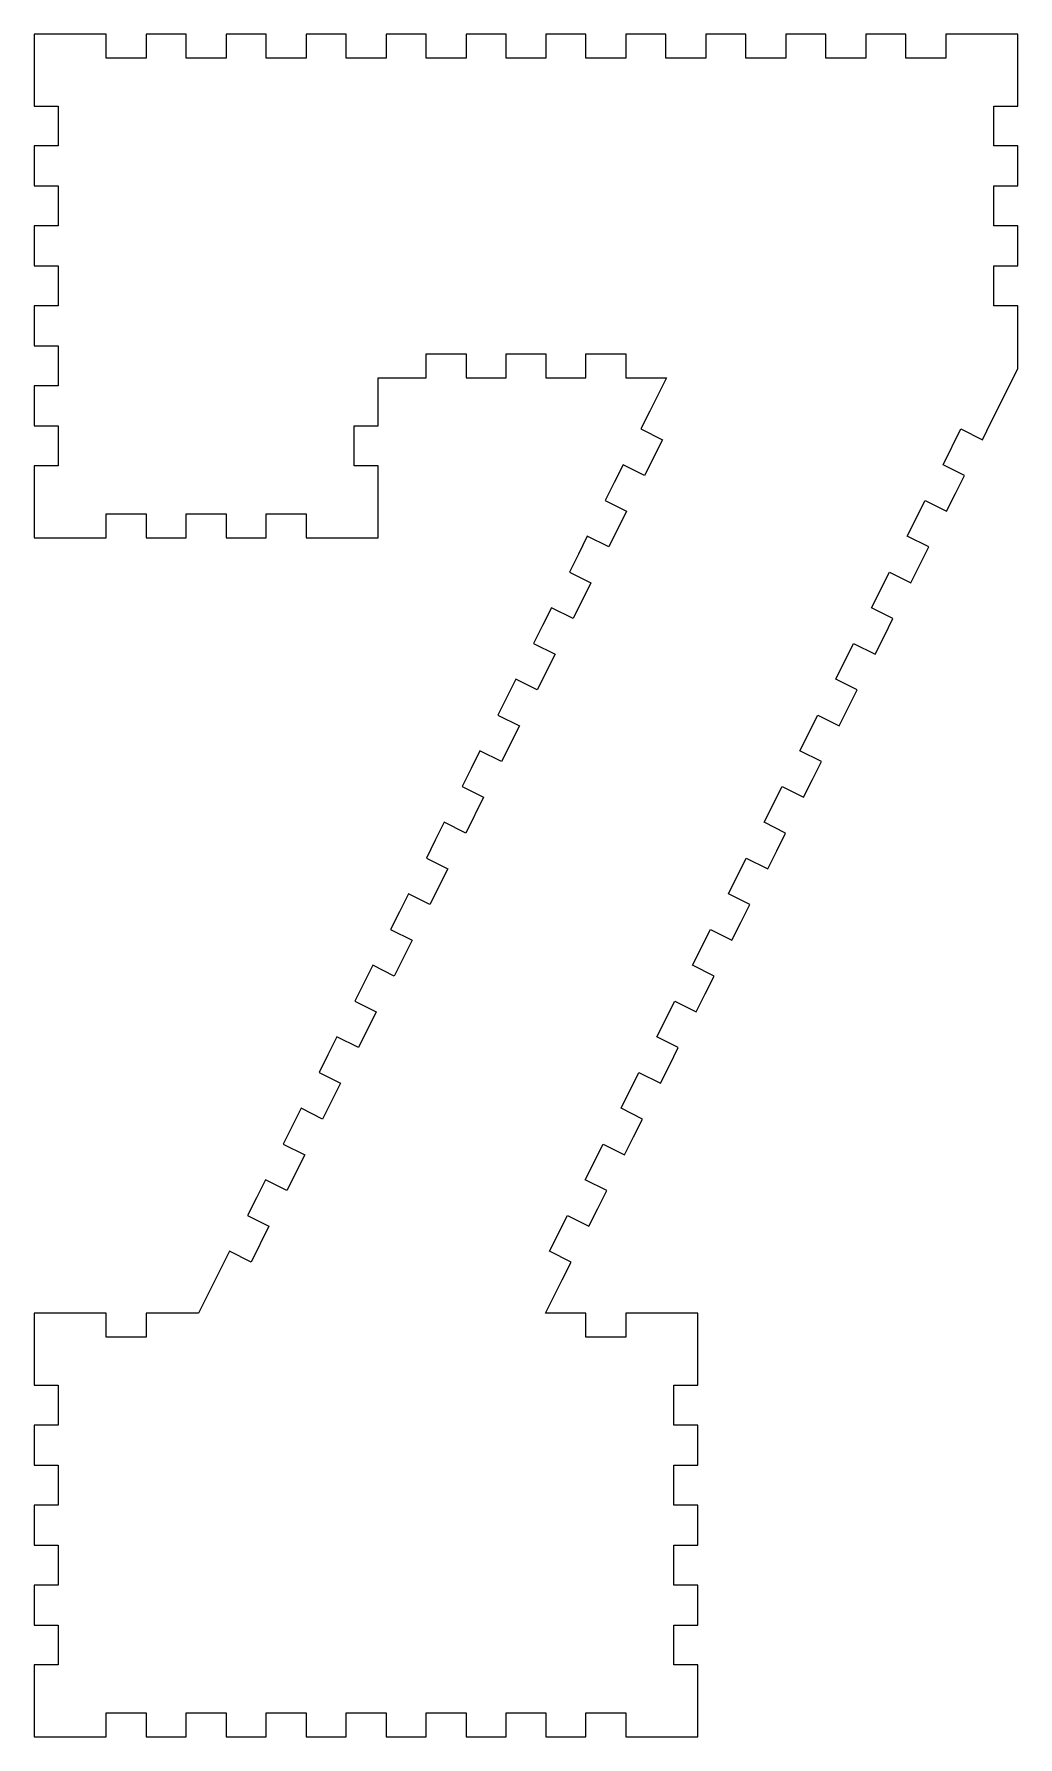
# Model space of a CAD drawing. Header units: centimetres. Extents: x -16 to 372, y -89 to 17.
# Drawn here: x 164.99 to 177.29, y -84.54 to -63.24 of the extents above; entities that cross this region are included whole.
import ezdxf

# ---------------------------------------------------------------- set-up
doc = ezdxf.new("R2010")
doc.units = ezdxf.units.CM
doc.header["$MEASUREMENT"] = 0
doc.layers.add('Capa 1', color=7, linetype='Continuous')

msp = doc.modelspace()

# ---------------------------------------------------------------- linework, layer by layer
at = {"layer": 'Capa 1', "color": 5, "lineweight": 9}
for points, knots in [([(177.28578, -63.2423), (177.28578, -63.2423), (176.63578, -63.2423), (176.63578, -63.2423), (176.63578, -63.2423), (176.63578, -63.2423), (176.38578, -63.2423), (176.38578, -63.2423), (176.38578, -63.2423), (176.38578, -63.2423), (176.38578, -63.5423), (176.38578, -63.5423), (176.38578, -63.5423), (176.38578, -63.5423), (175.88578, -63.5423), (175.88578, -63.5423), (175.88578, -63.5423), (175.88578, -63.5423), (175.88578, -63.2423), (175.88578, -63.2423), (175.88578, -63.2423), (175.88578, -63.2423), (175.63578, -63.2423), (175.63578, -63.2423), (175.63578, -63.2423), (175.63578, -63.2423), (175.38578, -63.2423), (175.38578, -63.2423), (175.38578, -63.2423), (175.38578, -63.2423), (175.38578, -63.5423), (175.38578, -63.5423), (175.38578, -63.5423), (175.38578, -63.5423), (174.88578, -63.5423), (174.88578, -63.5423), (174.88578, -63.5423), (174.88578, -63.5423), (174.88578, -63.2423), (174.88578, -63.2423), (174.88578, -63.2423), (174.88578, -63.2423), (174.63578, -63.2423), (174.63578, -63.2423), (174.63578, -63.2423), (174.63578, -63.2423), (174.38578, -63.2423), (174.38578, -63.2423), (174.38578, -63.2423), (174.38578, -63.2423), (174.38578, -63.5423), (174.38578, -63.5423), (174.38578, -63.5423), (174.38578, -63.5423), (173.88578, -63.5423), (173.88578, -63.5423), (173.88578, -63.5423), (173.88578, -63.5423), (173.88578, -63.2423), (173.88578, -63.2423), (173.88578, -63.2423), (173.88578, -63.2423), (173.63578, -63.2423), (173.63578, -63.2423), (173.63578, -63.2423), (173.63578, -63.2423), (173.38578, -63.2423), (173.38578, -63.2423), (173.38578, -63.2423), (173.38578, -63.2423), (173.38578, -63.5423), (173.38578, -63.5423), (173.38578, -63.5423), (173.38578, -63.5423), (172.88578, -63.5423), (172.88578, -63.5423), (172.88578, -63.5423), (172.88578, -63.5423), (172.88578, -63.2423), (172.88578, -63.2423), (172.88578, -63.2423), (172.88578, -63.2423), (172.63578, -63.2423), (172.63578, -63.2423), (172.63578, -63.2423), (172.63578, -63.2423), (172.38578, -63.2423), (172.38578, -63.2423), (172.38578, -63.2423), (172.38578, -63.2423), (172.38578, -63.5423), (172.38578, -63.5423), (172.38578, -63.5423), (172.38578, -63.5423), (171.88578, -63.5423), (171.88578, -63.5423), (171.88578, -63.5423), (171.88578, -63.5423), (171.88578, -63.2423), (171.88578, -63.2423), (171.88578, -63.2423), (171.88578, -63.2423), (171.63578, -63.2423), (171.63578, -63.2423), (171.63578, -63.2423), (171.63578, -63.2423), (171.38578, -63.2423), (171.38578, -63.2423), (171.38578, -63.2423), (171.38578, -63.2423), (171.38578, -63.5423), (171.38578, -63.5423), (171.38578, -63.5423), (171.38578, -63.5423), (170.88578, -63.5423), (170.88578, -63.5423), (170.88578, -63.5423), (170.88578, -63.5423), (170.88578, -63.2423), (170.88578, -63.2423), (170.88578, -63.2423), (170.88578, -63.2423), (170.63578, -63.2423), (170.63578, -63.2423), (170.63578, -63.2423), (170.63578, -63.2423), (170.38578, -63.2423), (170.38578, -63.2423), (170.38578, -63.2423), (170.38578, -63.2423), (170.38578, -63.5423), (170.38578, -63.5423), (170.38578, -63.5423), (170.38578, -63.5423), (169.88578, -63.5423), (169.88578, -63.5423), (169.88578, -63.5423), (169.88578, -63.5423), (169.88578, -63.2423), (169.88578, -63.2423), (169.88578, -63.2423), (169.88578, -63.2423), (169.63578, -63.2423), (169.63578, -63.2423), (169.63578, -63.2423), (169.63578, -63.2423), (169.38578, -63.2423), (169.38578, -63.2423), (169.38578, -63.2423), (169.38578, -63.2423), (169.38578, -63.5423), (169.38578, -63.5423), (169.38578, -63.5423), (169.38578, -63.5423), (168.88578, -63.5423), (168.88578, -63.5423), (168.88578, -63.5423), (168.88578, -63.5423), (168.88578, -63.2423), (168.88578, -63.2423), (168.88578, -63.2423), (168.88578, -63.2423), (168.63578, -63.2423), (168.63578, -63.2423), (168.63578, -63.2423), (168.63578, -63.2423), (168.38578, -63.2423), (168.38578, -63.2423), (168.38578, -63.2423), (168.38578, -63.2423), (168.38578, -63.5423), (168.38578, -63.5423), (168.38578, -63.5423), (168.38578, -63.5423), (167.88578, -63.5423), (167.88578, -63.5423), (167.88578, -63.5423), (167.88578, -63.5423), (167.88578, -63.2423), (167.88578, -63.2423), (167.88578, -63.2423), (167.88578, -63.2423), (167.63578, -63.2423), (167.63578, -63.2423), (167.63578, -63.2423), (167.63578, -63.2423), (167.38578, -63.2423), (167.38578, -63.2423), (167.38578, -63.2423), (167.38578, -63.2423), (167.38578, -63.5423), (167.38578, -63.5423), (167.38578, -63.5423), (167.38578, -63.5423), (166.88578, -63.5423), (166.88578, -63.5423), (166.88578, -63.5423), (166.88578, -63.5423), (166.88578, -63.2423), (166.88578, -63.2423), (166.88578, -63.2423), (166.88578, -63.2423), (166.63578, -63.2423), (166.63578, -63.2423), (166.63578, -63.2423), (166.63578, -63.2423), (166.38578, -63.2423), (166.38578, -63.2423), (166.38578, -63.2423), (166.38578, -63.2423), (166.38578, -63.5423), (166.38578, -63.5423), (166.38578, -63.5423), (166.38578, -63.5423), (165.88578, -63.5423), (165.88578, -63.5423), (165.88578, -63.5423), (165.88578, -63.5423), (165.88578, -63.2423), (165.88578, -63.2423), (165.88578, -63.2423), (165.88578, -63.2423), (165.63578, -63.2423), (165.63578, -63.2423), (165.63578, -63.2423), (165.63578, -63.2423), (164.98578, -63.2423), (164.98578, -63.2423)], [0, 0, 0, 0, 0.01724138, 0.01724138, 0.01724138, 0.01724138, 0.03448276, 0.03448276, 0.03448276, 0.03448276, 0.05172414, 0.05172414, 0.05172414, 0.05172414, 0.06896552, 0.06896552, 0.06896552, 0.06896552, 0.0862069, 0.0862069, 0.0862069, 0.0862069, 0.10344828, 0.10344828, 0.10344828, 0.10344828, 0.12068966, 0.12068966, 0.12068966, 0.12068966, 0.13793103, 0.13793103, 0.13793103, 0.13793103, 0.15517241, 0.15517241, 0.15517241, 0.15517241, 0.17241379, 0.17241379, 0.17241379, 0.17241379, 0.18965517, 0.18965517, 0.18965517, 0.18965517, 0.20689655, 0.20689655, 0.20689655, 0.20689655, 0.22413793, 0.22413793, 0.22413793, 0.22413793, 0.24137931, 0.24137931, 0.24137931, 0.24137931, 0.25862069, 0.25862069, 0.25862069, 0.25862069, 0.27586207, 0.27586207, 0.27586207, 0.27586207, 0.29310345, 0.29310345, 0.29310345, 0.29310345, 0.31034483, 0.31034483, 0.31034483, 0.31034483, 0.32758621, 0.32758621, 0.32758621, 0.32758621, 0.34482759, 0.34482759, 0.34482759, 0.34482759, 0.36206897, 0.36206897, 0.36206897, 0.36206897, 0.37931034, 0.37931034, 0.37931034, 0.37931034, 0.39655172, 0.39655172, 0.39655172, 0.39655172, 0.4137931, 0.4137931, 0.4137931, 0.4137931, 0.43103448, 0.43103448, 0.43103448, 0.43103448, 0.44827586, 0.44827586, 0.44827586, 0.44827586, 0.46551724, 0.46551724, 0.46551724, 0.46551724, 0.48275862, 0.48275862, 0.48275862, 0.48275862, 0.5, 0.5, 0.5, 0.5, 0.51724138, 0.51724138, 0.51724138, 0.51724138, 0.53448276, 0.53448276, 0.53448276, 0.53448276, 0.55172414, 0.55172414, 0.55172414, 0.55172414, 0.56896552, 0.56896552, 0.56896552, 0.56896552, 0.5862069, 0.5862069, 0.5862069, 0.5862069, 0.60344828, 0.60344828, 0.60344828, 0.60344828, 0.62068966, 0.62068966, 0.62068966, 0.62068966, 0.63793103, 0.63793103, 0.63793103, 0.63793103, 0.65517241, 0.65517241, 0.65517241, 0.65517241, 0.67241379, 0.67241379, 0.67241379, 0.67241379, 0.68965517, 0.68965517, 0.68965517, 0.68965517, 0.70689655, 0.70689655, 0.70689655, 0.70689655, 0.72413793, 0.72413793, 0.72413793, 0.72413793, 0.74137931, 0.74137931, 0.74137931, 0.74137931, 0.75862069, 0.75862069, 0.75862069, 0.75862069, 0.77586207, 0.77586207, 0.77586207, 0.77586207, 0.79310345, 0.79310345, 0.79310345, 0.79310345, 0.81034483, 0.81034483, 0.81034483, 0.81034483, 0.82758621, 0.82758621, 0.82758621, 0.82758621, 0.84482759, 0.84482759, 0.84482759, 0.84482759, 0.86206897, 0.86206897, 0.86206897, 0.86206897, 0.87931034, 0.87931034, 0.87931034, 0.87931034, 0.89655172, 0.89655172, 0.89655172, 0.89655172, 0.9137931, 0.9137931, 0.9137931, 0.9137931, 0.93103448, 0.93103448, 0.93103448, 0.93103448, 0.94827586, 0.94827586, 0.94827586, 0.94827586, 0.96551724, 0.96551724, 0.96551724, 0.96551724, 1, 1, 1, 1]), ([(164.98578, -63.2423), (164.98578, -63.2423), (164.98578, -63.8923), (164.98578, -63.8923), (164.98578, -63.8923), (164.98578, -63.8923), (164.98578, -64.1423), (164.98578, -64.1423), (164.98578, -64.1423), (164.98578, -64.1423), (165.28578, -64.1423), (165.28578, -64.1423), (165.28578, -64.1423), (165.28578, -64.1423), (165.28578, -64.6423), (165.28578, -64.6423), (165.28578, -64.6423), (165.28578, -64.6423), (164.98578, -64.6423), (164.98578, -64.6423), (164.98578, -64.6423), (164.98578, -64.6423), (164.98578, -64.8923), (164.98578, -64.8923), (164.98578, -64.8923), (164.98578, -64.8923), (164.98578, -65.1423), (164.98578, -65.1423), (164.98578, -65.1423), (164.98578, -65.1423), (165.28578, -65.1423), (165.28578, -65.1423), (165.28578, -65.1423), (165.28578, -65.1423), (165.28578, -65.6423), (165.28578, -65.6423), (165.28578, -65.6423), (165.28578, -65.6423), (164.98578, -65.6423), (164.98578, -65.6423), (164.98578, -65.6423), (164.98578, -65.6423), (164.98578, -65.8923), (164.98578, -65.8923), (164.98578, -65.8923), (164.98578, -65.8923), (164.98578, -66.1423), (164.98578, -66.1423), (164.98578, -66.1423), (164.98578, -66.1423), (165.28578, -66.1423), (165.28578, -66.1423), (165.28578, -66.1423), (165.28578, -66.1423), (165.28578, -66.6423), (165.28578, -66.6423), (165.28578, -66.6423), (165.28578, -66.6423), (164.98578, -66.6423), (164.98578, -66.6423), (164.98578, -66.6423), (164.98578, -66.6423), (164.98578, -66.8923), (164.98578, -66.8923), (164.98578, -66.8923), (164.98578, -66.8923), (164.98578, -67.1423), (164.98578, -67.1423), (164.98578, -67.1423), (164.98578, -67.1423), (165.28578, -67.1423), (165.28578, -67.1423), (165.28578, -67.1423), (165.28578, -67.1423), (165.28578, -67.6423), (165.28578, -67.6423), (165.28578, -67.6423), (165.28578, -67.6423), (164.98578, -67.6423), (164.98578, -67.6423), (164.98578, -67.6423), (164.98578, -67.6423), (164.98578, -67.8923), (164.98578, -67.8923), (164.98578, -67.8923), (164.98578, -67.8923), (164.98578, -68.1423), (164.98578, -68.1423), (164.98578, -68.1423), (164.98578, -68.1423), (165.28578, -68.1423), (165.28578, -68.1423), (165.28578, -68.1423), (165.28578, -68.1423), (165.28578, -68.6423), (165.28578, -68.6423), (165.28578, -68.6423), (165.28578, -68.6423), (164.98578, -68.6423), (164.98578, -68.6423), (164.98578, -68.6423), (164.98578, -68.6423), (164.98578, -68.8923), (164.98578, -68.8923), (164.98578, -68.8923), (164.98578, -68.8923), (164.98578, -69.5423), (164.98578, -69.5423)], [0, 0, 0, 0, 0.03571429, 0.03571429, 0.03571429, 0.03571429, 0.07142857, 0.07142857, 0.07142857, 0.07142857, 0.10714286, 0.10714286, 0.10714286, 0.10714286, 0.14285714, 0.14285714, 0.14285714, 0.14285714, 0.17857143, 0.17857143, 0.17857143, 0.17857143, 0.21428571, 0.21428571, 0.21428571, 0.21428571, 0.25, 0.25, 0.25, 0.25, 0.28571429, 0.28571429, 0.28571429, 0.28571429, 0.32142857, 0.32142857, 0.32142857, 0.32142857, 0.35714286, 0.35714286, 0.35714286, 0.35714286, 0.39285714, 0.39285714, 0.39285714, 0.39285714, 0.42857143, 0.42857143, 0.42857143, 0.42857143, 0.46428571, 0.46428571, 0.46428571, 0.46428571, 0.5, 0.5, 0.5, 0.5, 0.53571429, 0.53571429, 0.53571429, 0.53571429, 0.57142857, 0.57142857, 0.57142857, 0.57142857, 0.60714286, 0.60714286, 0.60714286, 0.60714286, 0.64285714, 0.64285714, 0.64285714, 0.64285714, 0.67857143, 0.67857143, 0.67857143, 0.67857143, 0.71428571, 0.71428571, 0.71428571, 0.71428571, 0.75, 0.75, 0.75, 0.75, 0.78571429, 0.78571429, 0.78571429, 0.78571429, 0.82142857, 0.82142857, 0.82142857, 0.82142857, 0.85714286, 0.85714286, 0.85714286, 0.85714286, 0.89285714, 0.89285714, 0.89285714, 0.89285714, 0.92857143, 0.92857143, 0.92857143, 0.92857143, 1, 1, 1, 1]), ([(177.28578, -67.42771), (177.28578, -67.42771), (177.28578, -66.8923), (177.28578, -66.8923), (177.28578, -66.8923), (177.28578, -66.8923), (177.28578, -66.6423), (177.28578, -66.6423), (177.28578, -66.6423), (177.28578, -66.6423), (176.98578, -66.6423), (176.98578, -66.6423), (176.98578, -66.6423), (176.98578, -66.6423), (176.98578, -66.1423), (176.98578, -66.1423), (176.98578, -66.1423), (176.98578, -66.1423), (177.28578, -66.1423), (177.28578, -66.1423), (177.28578, -66.1423), (177.28578, -66.1423), (177.28578, -65.8923), (177.28578, -65.8923), (177.28578, -65.8923), (177.28578, -65.8923), (177.28578, -65.6423), (177.28578, -65.6423), (177.28578, -65.6423), (177.28578, -65.6423), (176.98578, -65.6423), (176.98578, -65.6423), (176.98578, -65.6423), (176.98578, -65.6423), (176.98578, -65.1423), (176.98578, -65.1423), (176.98578, -65.1423), (176.98578, -65.1423), (177.28578, -65.1423), (177.28578, -65.1423), (177.28578, -65.1423), (177.28578, -65.1423), (177.28578, -64.8923), (177.28578, -64.8923), (177.28578, -64.8923), (177.28578, -64.8923), (177.28578, -64.6423), (177.28578, -64.6423), (177.28578, -64.6423), (177.28578, -64.6423), (176.98578, -64.6423), (176.98578, -64.6423), (176.98578, -64.6423), (176.98578, -64.6423), (176.98578, -64.1423), (176.98578, -64.1423), (176.98578, -64.1423), (176.98578, -64.1423), (177.28578, -64.1423), (177.28578, -64.1423), (177.28578, -64.1423), (177.28578, -64.1423), (177.28578, -63.8923), (177.28578, -63.8923), (177.28578, -63.8923), (177.28578, -63.8923), (177.28578, -63.2423), (177.28578, -63.2423)], [0, 0, 0, 0, 0.05555556, 0.05555556, 0.05555556, 0.05555556, 0.11111111, 0.11111111, 0.11111111, 0.11111111, 0.16666667, 0.16666667, 0.16666667, 0.16666667, 0.22222222, 0.22222222, 0.22222222, 0.22222222, 0.27777778, 0.27777778, 0.27777778, 0.27777778, 0.33333333, 0.33333333, 0.33333333, 0.33333333, 0.38888889, 0.38888889, 0.38888889, 0.38888889, 0.44444444, 0.44444444, 0.44444444, 0.44444444, 0.5, 0.5, 0.5, 0.5, 0.55555556, 0.55555556, 0.55555556, 0.55555556, 0.61111111, 0.61111111, 0.61111111, 0.61111111, 0.66666667, 0.66666667, 0.66666667, 0.66666667, 0.72222222, 0.72222222, 0.72222222, 0.72222222, 0.77777778, 0.77777778, 0.77777778, 0.77777778, 0.83333333, 0.83333333, 0.83333333, 0.83333333, 0.88888889, 0.88888889, 0.88888889, 0.88888889, 1, 1, 1, 1]), ([(169.28578, -67.5423), (169.28578, -67.5423), (169.63578, -67.5423), (169.63578, -67.5423), (169.63578, -67.5423), (169.63578, -67.5423), (169.88578, -67.5423), (169.88578, -67.5423), (169.88578, -67.5423), (169.88578, -67.5423), (169.88578, -67.2423), (169.88578, -67.2423), (169.88578, -67.2423), (169.88578, -67.2423), (170.38578, -67.2423), (170.38578, -67.2423), (170.38578, -67.2423), (170.38578, -67.2423), (170.38578, -67.5423), (170.38578, -67.5423), (170.38578, -67.5423), (170.38578, -67.5423), (170.63578, -67.5423), (170.63578, -67.5423), (170.63578, -67.5423), (170.63578, -67.5423), (170.88578, -67.5423), (170.88578, -67.5423), (170.88578, -67.5423), (170.88578, -67.5423), (170.88578, -67.2423), (170.88578, -67.2423), (170.88578, -67.2423), (170.88578, -67.2423), (171.38578, -67.2423), (171.38578, -67.2423), (171.38578, -67.2423), (171.38578, -67.2423), (171.38578, -67.5423), (171.38578, -67.5423), (171.38578, -67.5423), (171.38578, -67.5423), (171.63578, -67.5423), (171.63578, -67.5423), (171.63578, -67.5423), (171.63578, -67.5423), (171.88578, -67.5423), (171.88578, -67.5423), (171.88578, -67.5423), (171.88578, -67.5423), (171.88578, -67.2423), (171.88578, -67.2423), (171.88578, -67.2423), (171.88578, -67.2423), (172.38578, -67.2423), (172.38578, -67.2423), (172.38578, -67.2423), (172.38578, -67.2423), (172.38578, -67.5423), (172.38578, -67.5423), (172.38578, -67.5423), (172.38578, -67.5423), (172.63578, -67.5423), (172.63578, -67.5423), (172.63578, -67.5423), (172.63578, -67.5423), (172.89308, -67.5423), (172.89308, -67.5423)], [0, 0, 0, 0, 0.05555556, 0.05555556, 0.05555556, 0.05555556, 0.11111111, 0.11111111, 0.11111111, 0.11111111, 0.16666667, 0.16666667, 0.16666667, 0.16666667, 0.22222222, 0.22222222, 0.22222222, 0.22222222, 0.27777778, 0.27777778, 0.27777778, 0.27777778, 0.33333333, 0.33333333, 0.33333333, 0.33333333, 0.38888889, 0.38888889, 0.38888889, 0.38888889, 0.44444444, 0.44444444, 0.44444444, 0.44444444, 0.5, 0.5, 0.5, 0.5, 0.55555556, 0.55555556, 0.55555556, 0.55555556, 0.61111111, 0.61111111, 0.61111111, 0.61111111, 0.66666667, 0.66666667, 0.66666667, 0.66666667, 0.72222222, 0.72222222, 0.72222222, 0.72222222, 0.77777778, 0.77777778, 0.77777778, 0.77777778, 0.83333333, 0.83333333, 0.83333333, 0.83333333, 0.88888889, 0.88888889, 0.88888889, 0.88888889, 1, 1, 1, 1]), ([(171.37849, -79.2423), (171.37849, -79.2423), (171.58666, -78.82595), (171.58666, -78.82595), (171.58666, -78.82595), (171.58666, -78.82595), (171.69847, -78.60234), (171.69847, -78.60234), (171.69847, -78.60234), (171.69847, -78.60234), (171.43014, -78.46817), (171.43014, -78.46817), (171.43014, -78.46817), (171.43014, -78.46817), (171.65374, -78.02096), (171.65374, -78.02096), (171.65374, -78.02096), (171.65374, -78.02096), (171.92207, -78.15512), (171.92207, -78.15512), (171.92207, -78.15512), (171.92207, -78.15512), (172.03388, -77.93152), (172.03388, -77.93152), (172.03388, -77.93152), (172.03388, -77.93152), (172.14568, -77.70791), (172.14568, -77.70791), (172.14568, -77.70791), (172.14568, -77.70791), (171.87735, -77.57375), (171.87735, -77.57375), (171.87735, -77.57375), (171.87735, -77.57375), (172.10096, -77.12653), (172.10096, -77.12653), (172.10096, -77.12653), (172.10096, -77.12653), (172.36929, -77.2607), (172.36929, -77.2607), (172.36929, -77.2607), (172.36929, -77.2607), (172.48109, -77.03709), (172.48109, -77.03709), (172.48109, -77.03709), (172.48109, -77.03709), (172.59289, -76.81348), (172.59289, -76.81348), (172.59289, -76.81348), (172.59289, -76.81348), (172.32457, -76.67932), (172.32457, -76.67932), (172.32457, -76.67932), (172.32457, -76.67932), (172.54817, -76.23211), (172.54817, -76.23211), (172.54817, -76.23211), (172.54817, -76.23211), (172.8165, -76.36627), (172.8165, -76.36627), (172.8165, -76.36627), (172.8165, -76.36627), (172.9283, -76.14266), (172.9283, -76.14266), (172.9283, -76.14266), (172.9283, -76.14266), (173.04011, -75.91906), (173.04011, -75.91906), (173.04011, -75.91906), (173.04011, -75.91906), (172.77178, -75.78489), (172.77178, -75.78489), (172.77178, -75.78489), (172.77178, -75.78489), (172.99539, -75.33768), (172.99539, -75.33768), (172.99539, -75.33768), (172.99539, -75.33768), (173.26371, -75.47184), (173.26371, -75.47184), (173.26371, -75.47184), (173.26371, -75.47184), (173.37552, -75.24824), (173.37552, -75.24824), (173.37552, -75.24824), (173.37552, -75.24824), (173.48732, -75.02463), (173.48732, -75.02463), (173.48732, -75.02463), (173.48732, -75.02463), (173.21899, -74.89047), (173.21899, -74.89047), (173.21899, -74.89047), (173.21899, -74.89047), (173.4426, -74.44325), (173.4426, -74.44325), (173.4426, -74.44325), (173.4426, -74.44325), (173.71093, -74.57742), (173.71093, -74.57742), (173.71093, -74.57742), (173.71093, -74.57742), (173.82273, -74.35381), (173.82273, -74.35381), (173.82273, -74.35381), (173.82273, -74.35381), (173.93453, -74.1302), (173.93453, -74.1302), (173.93453, -74.1302), (173.93453, -74.1302), (173.66621, -73.99604), (173.66621, -73.99604), (173.66621, -73.99604), (173.66621, -73.99604), (173.88981, -73.54882), (173.88981, -73.54882), (173.88981, -73.54882), (173.88981, -73.54882), (174.15814, -73.68299), (174.15814, -73.68299), (174.15814, -73.68299), (174.15814, -73.68299), (174.26994, -73.45938), (174.26994, -73.45938), (174.26994, -73.45938), (174.26994, -73.45938), (174.38175, -73.23578), (174.38175, -73.23578), (174.38175, -73.23578), (174.38175, -73.23578), (174.11342, -73.10161), (174.11342, -73.10161), (174.11342, -73.10161), (174.11342, -73.10161), (174.33703, -72.6544), (174.33703, -72.6544), (174.33703, -72.6544), (174.33703, -72.6544), (174.60535, -72.78856), (174.60535, -72.78856), (174.60535, -72.78856), (174.60535, -72.78856), (174.71716, -72.56495), (174.71716, -72.56495), (174.71716, -72.56495), (174.71716, -72.56495), (174.82896, -72.34135), (174.82896, -72.34135), (174.82896, -72.34135), (174.82896, -72.34135), (174.56063, -72.20718), (174.56063, -72.20718), (174.56063, -72.20718), (174.56063, -72.20718), (174.78424, -71.75997), (174.78424, -71.75997), (174.78424, -71.75997), (174.78424, -71.75997), (175.05257, -71.89413), (175.05257, -71.89413), (175.05257, -71.89413), (175.05257, -71.89413), (175.16437, -71.67053), (175.16437, -71.67053), (175.16437, -71.67053), (175.16437, -71.67053), (175.27617, -71.44692), (175.27617, -71.44692), (175.27617, -71.44692), (175.27617, -71.44692), (175.00785, -71.31276), (175.00785, -71.31276), (175.00785, -71.31276), (175.00785, -71.31276), (175.23145, -70.86554), (175.23145, -70.86554), (175.23145, -70.86554), (175.23145, -70.86554), (175.49978, -70.99971), (175.49978, -70.99971), (175.49978, -70.99971), (175.49978, -70.99971), (175.61158, -70.7761), (175.61158, -70.7761), (175.61158, -70.7761), (175.61158, -70.7761), (175.72339, -70.55249), (175.72339, -70.55249), (175.72339, -70.55249), (175.72339, -70.55249), (175.45506, -70.41833), (175.45506, -70.41833), (175.45506, -70.41833), (175.45506, -70.41833), (175.67867, -69.97112), (175.67867, -69.97112), (175.67867, -69.97112), (175.67867, -69.97112), (175.947, -70.10528), (175.947, -70.10528), (175.947, -70.10528), (175.947, -70.10528), (176.0588, -69.88167), (176.0588, -69.88167), (176.0588, -69.88167), (176.0588, -69.88167), (176.1706, -69.65807), (176.1706, -69.65807), (176.1706, -69.65807), (176.1706, -69.65807), (175.90227, -69.5239), (175.90227, -69.5239), (175.90227, -69.5239), (175.90227, -69.5239), (176.12588, -69.07669), (176.12588, -69.07669), (176.12588, -69.07669), (176.12588, -69.07669), (176.39421, -69.21085), (176.39421, -69.21085), (176.39421, -69.21085), (176.39421, -69.21085), (176.50601, -68.98725), (176.50601, -68.98725), (176.50601, -68.98725), (176.50601, -68.98725), (176.61782, -68.76364), (176.61782, -68.76364), (176.61782, -68.76364), (176.61782, -68.76364), (176.34949, -68.62948), (176.34949, -68.62948), (176.34949, -68.62948), (176.34949, -68.62948), (176.57309, -68.18226), (176.57309, -68.18226), (176.57309, -68.18226), (176.57309, -68.18226), (176.84142, -68.31643), (176.84142, -68.31643), (176.84142, -68.31643), (176.84142, -68.31643), (176.95323, -68.09282), (176.95323, -68.09282), (176.95323, -68.09282), (176.95323, -68.09282), (177.28578, -67.42771), (177.28578, -67.42771)], [0, 0, 0, 0, 0.01587302, 0.01587302, 0.01587302, 0.01587302, 0.03174603, 0.03174603, 0.03174603, 0.03174603, 0.04761905, 0.04761905, 0.04761905, 0.04761905, 0.06349206, 0.06349206, 0.06349206, 0.06349206, 0.07936508, 0.07936508, 0.07936508, 0.07936508, 0.0952381, 0.0952381, 0.0952381, 0.0952381, 0.11111111, 0.11111111, 0.11111111, 0.11111111, 0.12698413, 0.12698413, 0.12698413, 0.12698413, 0.14285714, 0.14285714, 0.14285714, 0.14285714, 0.15873016, 0.15873016, 0.15873016, 0.15873016, 0.17460317, 0.17460317, 0.17460317, 0.17460317, 0.19047619, 0.19047619, 0.19047619, 0.19047619, 0.20634921, 0.20634921, 0.20634921, 0.20634921, 0.22222222, 0.22222222, 0.22222222, 0.22222222, 0.23809524, 0.23809524, 0.23809524, 0.23809524, 0.25396825, 0.25396825, 0.25396825, 0.25396825, 0.26984127, 0.26984127, 0.26984127, 0.26984127, 0.28571429, 0.28571429, 0.28571429, 0.28571429, 0.3015873, 0.3015873, 0.3015873, 0.3015873, 0.31746032, 0.31746032, 0.31746032, 0.31746032, 0.33333333, 0.33333333, 0.33333333, 0.33333333, 0.34920635, 0.34920635, 0.34920635, 0.34920635, 0.36507937, 0.36507937, 0.36507937, 0.36507937, 0.38095238, 0.38095238, 0.38095238, 0.38095238, 0.3968254, 0.3968254, 0.3968254, 0.3968254, 0.41269841, 0.41269841, 0.41269841, 0.41269841, 0.42857143, 0.42857143, 0.42857143, 0.42857143, 0.44444444, 0.44444444, 0.44444444, 0.44444444, 0.46031746, 0.46031746, 0.46031746, 0.46031746, 0.47619048, 0.47619048, 0.47619048, 0.47619048, 0.49206349, 0.49206349, 0.49206349, 0.49206349, 0.50793651, 0.50793651, 0.50793651, 0.50793651, 0.52380952, 0.52380952, 0.52380952, 0.52380952, 0.53968254, 0.53968254, 0.53968254, 0.53968254, 0.55555556, 0.55555556, 0.55555556, 0.55555556, 0.57142857, 0.57142857, 0.57142857, 0.57142857, 0.58730159, 0.58730159, 0.58730159, 0.58730159, 0.6031746, 0.6031746, 0.6031746, 0.6031746, 0.61904762, 0.61904762, 0.61904762, 0.61904762, 0.63492063, 0.63492063, 0.63492063, 0.63492063, 0.65079365, 0.65079365, 0.65079365, 0.65079365, 0.66666667, 0.66666667, 0.66666667, 0.66666667, 0.68253968, 0.68253968, 0.68253968, 0.68253968, 0.6984127, 0.6984127, 0.6984127, 0.6984127, 0.71428571, 0.71428571, 0.71428571, 0.71428571, 0.73015873, 0.73015873, 0.73015873, 0.73015873, 0.74603175, 0.74603175, 0.74603175, 0.74603175, 0.76190476, 0.76190476, 0.76190476, 0.76190476, 0.77777778, 0.77777778, 0.77777778, 0.77777778, 0.79365079, 0.79365079, 0.79365079, 0.79365079, 0.80952381, 0.80952381, 0.80952381, 0.80952381, 0.82539683, 0.82539683, 0.82539683, 0.82539683, 0.84126984, 0.84126984, 0.84126984, 0.84126984, 0.85714286, 0.85714286, 0.85714286, 0.85714286, 0.87301587, 0.87301587, 0.87301587, 0.87301587, 0.88888889, 0.88888889, 0.88888889, 0.88888889, 0.9047619, 0.9047619, 0.9047619, 0.9047619, 0.92063492, 0.92063492, 0.92063492, 0.92063492, 0.93650794, 0.93650794, 0.93650794, 0.93650794, 0.95238095, 0.95238095, 0.95238095, 0.95238095, 0.96825397, 0.96825397, 0.96825397, 0.96825397, 1, 1, 1, 1]), ([(172.89308, -67.5423), (172.89308, -67.5423), (172.6849, -67.95865), (172.6849, -67.95865), (172.6849, -67.95865), (172.6849, -67.95865), (172.57309, -68.18226), (172.57309, -68.18226), (172.57309, -68.18226), (172.57309, -68.18226), (172.84142, -68.31643), (172.84142, -68.31643), (172.84142, -68.31643), (172.84142, -68.31643), (172.61782, -68.76364), (172.61782, -68.76364), (172.61782, -68.76364), (172.61782, -68.76364), (172.34949, -68.62948), (172.34949, -68.62948), (172.34949, -68.62948), (172.34949, -68.62948), (172.23768, -68.85308), (172.23768, -68.85308), (172.23768, -68.85308), (172.23768, -68.85308), (172.12588, -69.07669), (172.12588, -69.07669), (172.12588, -69.07669), (172.12588, -69.07669), (172.39421, -69.21085), (172.39421, -69.21085), (172.39421, -69.21085), (172.39421, -69.21085), (172.1706, -69.65807), (172.1706, -69.65807), (172.1706, -69.65807), (172.1706, -69.65807), (171.90227, -69.5239), (171.90227, -69.5239), (171.90227, -69.5239), (171.90227, -69.5239), (171.79047, -69.74751), (171.79047, -69.74751), (171.79047, -69.74751), (171.79047, -69.74751), (171.67867, -69.97112), (171.67867, -69.97112), (171.67867, -69.97112), (171.67867, -69.97112), (171.947, -70.10528), (171.947, -70.10528), (171.947, -70.10528), (171.947, -70.10528), (171.72339, -70.55249), (171.72339, -70.55249), (171.72339, -70.55249), (171.72339, -70.55249), (171.45506, -70.41833), (171.45506, -70.41833), (171.45506, -70.41833), (171.45506, -70.41833), (171.34326, -70.64194), (171.34326, -70.64194), (171.34326, -70.64194), (171.34326, -70.64194), (171.23145, -70.86554), (171.23145, -70.86554), (171.23145, -70.86554), (171.23145, -70.86554), (171.49978, -70.99971), (171.49978, -70.99971), (171.49978, -70.99971), (171.49978, -70.99971), (171.27618, -71.44692), (171.27618, -71.44692), (171.27618, -71.44692), (171.27618, -71.44692), (171.00785, -71.31276), (171.00785, -71.31276), (171.00785, -71.31276), (171.00785, -71.31276), (170.89604, -71.53636), (170.89604, -71.53636), (170.89604, -71.53636), (170.89604, -71.53636), (170.78424, -71.75997), (170.78424, -71.75997), (170.78424, -71.75997), (170.78424, -71.75997), (171.05257, -71.89413), (171.05257, -71.89413), (171.05257, -71.89413), (171.05257, -71.89413), (170.82896, -72.34135), (170.82896, -72.34135), (170.82896, -72.34135), (170.82896, -72.34135), (170.56063, -72.20718), (170.56063, -72.20718), (170.56063, -72.20718), (170.56063, -72.20718), (170.44883, -72.43079), (170.44883, -72.43079), (170.44883, -72.43079), (170.44883, -72.43079), (170.33703, -72.6544), (170.33703, -72.6544), (170.33703, -72.6544), (170.33703, -72.6544), (170.60535, -72.78856), (170.60535, -72.78856), (170.60535, -72.78856), (170.60535, -72.78856), (170.38175, -73.23578), (170.38175, -73.23578), (170.38175, -73.23578), (170.38175, -73.23578), (170.11342, -73.10161), (170.11342, -73.10161), (170.11342, -73.10161), (170.11342, -73.10161), (170.00162, -73.32522), (170.00162, -73.32522), (170.00162, -73.32522), (170.00162, -73.32522), (169.88981, -73.54882), (169.88981, -73.54882), (169.88981, -73.54882), (169.88981, -73.54882), (170.15814, -73.68299), (170.15814, -73.68299), (170.15814, -73.68299), (170.15814, -73.68299), (169.93453, -74.1302), (169.93453, -74.1302), (169.93453, -74.1302), (169.93453, -74.1302), (169.66621, -73.99604), (169.66621, -73.99604), (169.66621, -73.99604), (169.66621, -73.99604), (169.5544, -74.21965), (169.5544, -74.21965), (169.5544, -74.21965), (169.5544, -74.21965), (169.4426, -74.44325), (169.4426, -74.44325), (169.4426, -74.44325), (169.4426, -74.44325), (169.71093, -74.57742), (169.71093, -74.57742), (169.71093, -74.57742), (169.71093, -74.57742), (169.48732, -75.02463), (169.48732, -75.02463), (169.48732, -75.02463), (169.48732, -75.02463), (169.21899, -74.89047), (169.21899, -74.89047), (169.21899, -74.89047), (169.21899, -74.89047), (169.10719, -75.11407), (169.10719, -75.11407), (169.10719, -75.11407), (169.10719, -75.11407), (168.99539, -75.33768), (168.99539, -75.33768), (168.99539, -75.33768), (168.99539, -75.33768), (169.26371, -75.47184), (169.26371, -75.47184), (169.26371, -75.47184), (169.26371, -75.47184), (169.04011, -75.91906), (169.04011, -75.91906), (169.04011, -75.91906), (169.04011, -75.91906), (168.77178, -75.78489), (168.77178, -75.78489), (168.77178, -75.78489), (168.77178, -75.78489), (168.65998, -76.0085), (168.65998, -76.0085), (168.65998, -76.0085), (168.65998, -76.0085), (168.54817, -76.23211), (168.54817, -76.23211), (168.54817, -76.23211), (168.54817, -76.23211), (168.8165, -76.36627), (168.8165, -76.36627), (168.8165, -76.36627), (168.8165, -76.36627), (168.59289, -76.81348), (168.59289, -76.81348), (168.59289, -76.81348), (168.59289, -76.81348), (168.32457, -76.67932), (168.32457, -76.67932), (168.32457, -76.67932), (168.32457, -76.67932), (168.21276, -76.90293), (168.21276, -76.90293), (168.21276, -76.90293), (168.21276, -76.90293), (168.10096, -77.12653), (168.10096, -77.12653), (168.10096, -77.12653), (168.10096, -77.12653), (168.36929, -77.2607), (168.36929, -77.2607), (168.36929, -77.2607), (168.36929, -77.2607), (168.14568, -77.70791), (168.14568, -77.70791), (168.14568, -77.70791), (168.14568, -77.70791), (167.87735, -77.57375), (167.87735, -77.57375), (167.87735, -77.57375), (167.87735, -77.57375), (167.76555, -77.79735), (167.76555, -77.79735), (167.76555, -77.79735), (167.76555, -77.79735), (167.65374, -78.02096), (167.65374, -78.02096), (167.65374, -78.02096), (167.65374, -78.02096), (167.92207, -78.15512), (167.92207, -78.15512), (167.92207, -78.15512), (167.92207, -78.15512), (167.69847, -78.60234), (167.69847, -78.60234), (167.69847, -78.60234), (167.69847, -78.60234), (167.43014, -78.46817), (167.43014, -78.46817), (167.43014, -78.46817), (167.43014, -78.46817), (167.31833, -78.69178), (167.31833, -78.69178), (167.31833, -78.69178), (167.31833, -78.69178), (167.04308, -79.2423), (167.04308, -79.2423)], [0, 0, 0, 0, 0.01587302, 0.01587302, 0.01587302, 0.01587302, 0.03174603, 0.03174603, 0.03174603, 0.03174603, 0.04761905, 0.04761905, 0.04761905, 0.04761905, 0.06349206, 0.06349206, 0.06349206, 0.06349206, 0.07936508, 0.07936508, 0.07936508, 0.07936508, 0.0952381, 0.0952381, 0.0952381, 0.0952381, 0.11111111, 0.11111111, 0.11111111, 0.11111111, 0.12698413, 0.12698413, 0.12698413, 0.12698413, 0.14285714, 0.14285714, 0.14285714, 0.14285714, 0.15873016, 0.15873016, 0.15873016, 0.15873016, 0.17460317, 0.17460317, 0.17460317, 0.17460317, 0.19047619, 0.19047619, 0.19047619, 0.19047619, 0.20634921, 0.20634921, 0.20634921, 0.20634921, 0.22222222, 0.22222222, 0.22222222, 0.22222222, 0.23809524, 0.23809524, 0.23809524, 0.23809524, 0.25396825, 0.25396825, 0.25396825, 0.25396825, 0.26984127, 0.26984127, 0.26984127, 0.26984127, 0.28571429, 0.28571429, 0.28571429, 0.28571429, 0.3015873, 0.3015873, 0.3015873, 0.3015873, 0.31746032, 0.31746032, 0.31746032, 0.31746032, 0.33333333, 0.33333333, 0.33333333, 0.33333333, 0.34920635, 0.34920635, 0.34920635, 0.34920635, 0.36507937, 0.36507937, 0.36507937, 0.36507937, 0.38095238, 0.38095238, 0.38095238, 0.38095238, 0.3968254, 0.3968254, 0.3968254, 0.3968254, 0.41269841, 0.41269841, 0.41269841, 0.41269841, 0.42857143, 0.42857143, 0.42857143, 0.42857143, 0.44444444, 0.44444444, 0.44444444, 0.44444444, 0.46031746, 0.46031746, 0.46031746, 0.46031746, 0.47619048, 0.47619048, 0.47619048, 0.47619048, 0.49206349, 0.49206349, 0.49206349, 0.49206349, 0.50793651, 0.50793651, 0.50793651, 0.50793651, 0.52380952, 0.52380952, 0.52380952, 0.52380952, 0.53968254, 0.53968254, 0.53968254, 0.53968254, 0.55555556, 0.55555556, 0.55555556, 0.55555556, 0.57142857, 0.57142857, 0.57142857, 0.57142857, 0.58730159, 0.58730159, 0.58730159, 0.58730159, 0.6031746, 0.6031746, 0.6031746, 0.6031746, 0.61904762, 0.61904762, 0.61904762, 0.61904762, 0.63492063, 0.63492063, 0.63492063, 0.63492063, 0.65079365, 0.65079365, 0.65079365, 0.65079365, 0.66666667, 0.66666667, 0.66666667, 0.66666667, 0.68253968, 0.68253968, 0.68253968, 0.68253968, 0.6984127, 0.6984127, 0.6984127, 0.6984127, 0.71428571, 0.71428571, 0.71428571, 0.71428571, 0.73015873, 0.73015873, 0.73015873, 0.73015873, 0.74603175, 0.74603175, 0.74603175, 0.74603175, 0.76190476, 0.76190476, 0.76190476, 0.76190476, 0.77777778, 0.77777778, 0.77777778, 0.77777778, 0.79365079, 0.79365079, 0.79365079, 0.79365079, 0.80952381, 0.80952381, 0.80952381, 0.80952381, 0.82539683, 0.82539683, 0.82539683, 0.82539683, 0.84126984, 0.84126984, 0.84126984, 0.84126984, 0.85714286, 0.85714286, 0.85714286, 0.85714286, 0.87301587, 0.87301587, 0.87301587, 0.87301587, 0.88888889, 0.88888889, 0.88888889, 0.88888889, 0.9047619, 0.9047619, 0.9047619, 0.9047619, 0.92063492, 0.92063492, 0.92063492, 0.92063492, 0.93650794, 0.93650794, 0.93650794, 0.93650794, 0.95238095, 0.95238095, 0.95238095, 0.95238095, 0.96825397, 0.96825397, 0.96825397, 0.96825397, 1, 1, 1, 1]), ([(169.28578, -69.5423), (169.28578, -69.5423), (169.28578, -68.8923), (169.28578, -68.8923), (169.28578, -68.8923), (169.28578, -68.8923), (169.28578, -68.6423), (169.28578, -68.6423), (169.28578, -68.6423), (169.28578, -68.6423), (168.98578, -68.6423), (168.98578, -68.6423), (168.98578, -68.6423), (168.98578, -68.6423), (168.98578, -68.1423), (168.98578, -68.1423), (168.98578, -68.1423), (168.98578, -68.1423), (169.28578, -68.1423), (169.28578, -68.1423), (169.28578, -68.1423), (169.28578, -68.1423), (169.28578, -67.8923), (169.28578, -67.8923), (169.28578, -67.8923), (169.28578, -67.8923), (169.28578, -67.5423), (169.28578, -67.5423)], [0, 0, 0, 0, 0.125, 0.125, 0.125, 0.125, 0.25, 0.25, 0.25, 0.25, 0.375, 0.375, 0.375, 0.375, 0.5, 0.5, 0.5, 0.5, 0.625, 0.625, 0.625, 0.625, 0.75, 0.75, 0.75, 0.75, 1, 1, 1, 1]), ([(164.98578, -69.5423), (164.98578, -69.5423), (165.63578, -69.5423), (165.63578, -69.5423), (165.63578, -69.5423), (165.63578, -69.5423), (165.88578, -69.5423), (165.88578, -69.5423), (165.88578, -69.5423), (165.88578, -69.5423), (165.88578, -69.2423), (165.88578, -69.2423), (165.88578, -69.2423), (165.88578, -69.2423), (166.38578, -69.2423), (166.38578, -69.2423), (166.38578, -69.2423), (166.38578, -69.2423), (166.38578, -69.5423), (166.38578, -69.5423), (166.38578, -69.5423), (166.38578, -69.5423), (166.63578, -69.5423), (166.63578, -69.5423), (166.63578, -69.5423), (166.63578, -69.5423), (166.88578, -69.5423), (166.88578, -69.5423), (166.88578, -69.5423), (166.88578, -69.5423), (166.88578, -69.2423), (166.88578, -69.2423), (166.88578, -69.2423), (166.88578, -69.2423), (167.38578, -69.2423), (167.38578, -69.2423), (167.38578, -69.2423), (167.38578, -69.2423), (167.38578, -69.5423), (167.38578, -69.5423), (167.38578, -69.5423), (167.38578, -69.5423), (167.63578, -69.5423), (167.63578, -69.5423), (167.63578, -69.5423), (167.63578, -69.5423), (167.88578, -69.5423), (167.88578, -69.5423), (167.88578, -69.5423), (167.88578, -69.5423), (167.88578, -69.2423), (167.88578, -69.2423), (167.88578, -69.2423), (167.88578, -69.2423), (168.38578, -69.2423), (168.38578, -69.2423), (168.38578, -69.2423), (168.38578, -69.2423), (168.38578, -69.5423), (168.38578, -69.5423), (168.38578, -69.5423), (168.38578, -69.5423), (168.63578, -69.5423), (168.63578, -69.5423), (168.63578, -69.5423), (168.63578, -69.5423), (169.28578, -69.5423), (169.28578, -69.5423)], [0, 0, 0, 0, 0.05555556, 0.05555556, 0.05555556, 0.05555556, 0.11111111, 0.11111111, 0.11111111, 0.11111111, 0.16666667, 0.16666667, 0.16666667, 0.16666667, 0.22222222, 0.22222222, 0.22222222, 0.22222222, 0.27777778, 0.27777778, 0.27777778, 0.27777778, 0.33333333, 0.33333333, 0.33333333, 0.33333333, 0.38888889, 0.38888889, 0.38888889, 0.38888889, 0.44444444, 0.44444444, 0.44444444, 0.44444444, 0.5, 0.5, 0.5, 0.5, 0.55555556, 0.55555556, 0.55555556, 0.55555556, 0.61111111, 0.61111111, 0.61111111, 0.61111111, 0.66666667, 0.66666667, 0.66666667, 0.66666667, 0.72222222, 0.72222222, 0.72222222, 0.72222222, 0.77777778, 0.77777778, 0.77777778, 0.77777778, 0.83333333, 0.83333333, 0.83333333, 0.83333333, 0.88888889, 0.88888889, 0.88888889, 0.88888889, 1, 1, 1, 1]), ([(167.04308, -79.2423), (167.04308, -79.2423), (166.63578, -79.2423), (166.63578, -79.2423), (166.63578, -79.2423), (166.63578, -79.2423), (166.38578, -79.2423), (166.38578, -79.2423), (166.38578, -79.2423), (166.38578, -79.2423), (166.38578, -79.5423), (166.38578, -79.5423), (166.38578, -79.5423), (166.38578, -79.5423), (165.88578, -79.5423), (165.88578, -79.5423), (165.88578, -79.5423), (165.88578, -79.5423), (165.88578, -79.2423), (165.88578, -79.2423), (165.88578, -79.2423), (165.88578, -79.2423), (165.63578, -79.2423), (165.63578, -79.2423), (165.63578, -79.2423), (165.63578, -79.2423), (164.98578, -79.2423), (164.98578, -79.2423)], [0, 0, 0, 0, 0.125, 0.125, 0.125, 0.125, 0.25, 0.25, 0.25, 0.25, 0.375, 0.375, 0.375, 0.375, 0.5, 0.5, 0.5, 0.5, 0.625, 0.625, 0.625, 0.625, 0.75, 0.75, 0.75, 0.75, 1, 1, 1, 1]), ([(164.98578, -79.2423), (164.98578, -79.2423), (164.98578, -79.8923), (164.98578, -79.8923), (164.98578, -79.8923), (164.98578, -79.8923), (164.98578, -80.1423), (164.98578, -80.1423), (164.98578, -80.1423), (164.98578, -80.1423), (165.28578, -80.1423), (165.28578, -80.1423), (165.28578, -80.1423), (165.28578, -80.1423), (165.28578, -80.6423), (165.28578, -80.6423), (165.28578, -80.6423), (165.28578, -80.6423), (164.98578, -80.6423), (164.98578, -80.6423), (164.98578, -80.6423), (164.98578, -80.6423), (164.98578, -80.8923), (164.98578, -80.8923), (164.98578, -80.8923), (164.98578, -80.8923), (164.98578, -81.1423), (164.98578, -81.1423), (164.98578, -81.1423), (164.98578, -81.1423), (165.28578, -81.1423), (165.28578, -81.1423), (165.28578, -81.1423), (165.28578, -81.1423), (165.28578, -81.6423), (165.28578, -81.6423), (165.28578, -81.6423), (165.28578, -81.6423), (164.98578, -81.6423), (164.98578, -81.6423), (164.98578, -81.6423), (164.98578, -81.6423), (164.98578, -81.8923), (164.98578, -81.8923), (164.98578, -81.8923), (164.98578, -81.8923), (164.98578, -82.1423), (164.98578, -82.1423), (164.98578, -82.1423), (164.98578, -82.1423), (165.28578, -82.1423), (165.28578, -82.1423), (165.28578, -82.1423), (165.28578, -82.1423), (165.28578, -82.6423), (165.28578, -82.6423), (165.28578, -82.6423), (165.28578, -82.6423), (164.98578, -82.6423), (164.98578, -82.6423), (164.98578, -82.6423), (164.98578, -82.6423), (164.98578, -82.8923), (164.98578, -82.8923), (164.98578, -82.8923), (164.98578, -82.8923), (164.98578, -83.1423), (164.98578, -83.1423), (164.98578, -83.1423), (164.98578, -83.1423), (165.28578, -83.1423), (165.28578, -83.1423), (165.28578, -83.1423), (165.28578, -83.1423), (165.28578, -83.6423), (165.28578, -83.6423), (165.28578, -83.6423), (165.28578, -83.6423), (164.98578, -83.6423), (164.98578, -83.6423), (164.98578, -83.6423), (164.98578, -83.6423), (164.98578, -83.8923), (164.98578, -83.8923), (164.98578, -83.8923), (164.98578, -83.8923), (164.98578, -84.5423), (164.98578, -84.5423)], [0, 0, 0, 0, 0.04347826, 0.04347826, 0.04347826, 0.04347826, 0.08695652, 0.08695652, 0.08695652, 0.08695652, 0.13043478, 0.13043478, 0.13043478, 0.13043478, 0.17391304, 0.17391304, 0.17391304, 0.17391304, 0.2173913, 0.2173913, 0.2173913, 0.2173913, 0.26086957, 0.26086957, 0.26086957, 0.26086957, 0.30434783, 0.30434783, 0.30434783, 0.30434783, 0.34782609, 0.34782609, 0.34782609, 0.34782609, 0.39130435, 0.39130435, 0.39130435, 0.39130435, 0.43478261, 0.43478261, 0.43478261, 0.43478261, 0.47826087, 0.47826087, 0.47826087, 0.47826087, 0.52173913, 0.52173913, 0.52173913, 0.52173913, 0.56521739, 0.56521739, 0.56521739, 0.56521739, 0.60869565, 0.60869565, 0.60869565, 0.60869565, 0.65217391, 0.65217391, 0.65217391, 0.65217391, 0.69565217, 0.69565217, 0.69565217, 0.69565217, 0.73913043, 0.73913043, 0.73913043, 0.73913043, 0.7826087, 0.7826087, 0.7826087, 0.7826087, 0.82608696, 0.82608696, 0.82608696, 0.82608696, 0.86956522, 0.86956522, 0.86956522, 0.86956522, 0.91304348, 0.91304348, 0.91304348, 0.91304348, 1, 1, 1, 1]), ([(173.28578, -79.2423), (173.28578, -79.2423), (172.63578, -79.2423), (172.63578, -79.2423), (172.63578, -79.2423), (172.63578, -79.2423), (172.38578, -79.2423), (172.38578, -79.2423), (172.38578, -79.2423), (172.38578, -79.2423), (172.38578, -79.5423), (172.38578, -79.5423), (172.38578, -79.5423), (172.38578, -79.5423), (171.88578, -79.5423), (171.88578, -79.5423), (171.88578, -79.5423), (171.88578, -79.5423), (171.88578, -79.2423), (171.88578, -79.2423), (171.88578, -79.2423), (171.88578, -79.2423), (171.63578, -79.2423), (171.63578, -79.2423), (171.63578, -79.2423), (171.63578, -79.2423), (171.37849, -79.2423), (171.37849, -79.2423)], [0, 0, 0, 0, 0.125, 0.125, 0.125, 0.125, 0.25, 0.25, 0.25, 0.25, 0.375, 0.375, 0.375, 0.375, 0.5, 0.5, 0.5, 0.5, 0.625, 0.625, 0.625, 0.625, 0.75, 0.75, 0.75, 0.75, 1, 1, 1, 1]), ([(173.28578, -84.5423), (173.28578, -84.5423), (173.28578, -83.8923), (173.28578, -83.8923), (173.28578, -83.8923), (173.28578, -83.8923), (173.28578, -83.6423), (173.28578, -83.6423), (173.28578, -83.6423), (173.28578, -83.6423), (172.98578, -83.6423), (172.98578, -83.6423), (172.98578, -83.6423), (172.98578, -83.6423), (172.98578, -83.1423), (172.98578, -83.1423), (172.98578, -83.1423), (172.98578, -83.1423), (173.28578, -83.1423), (173.28578, -83.1423), (173.28578, -83.1423), (173.28578, -83.1423), (173.28578, -82.8923), (173.28578, -82.8923), (173.28578, -82.8923), (173.28578, -82.8923), (173.28578, -82.6423), (173.28578, -82.6423), (173.28578, -82.6423), (173.28578, -82.6423), (172.98578, -82.6423), (172.98578, -82.6423), (172.98578, -82.6423), (172.98578, -82.6423), (172.98578, -82.1423), (172.98578, -82.1423), (172.98578, -82.1423), (172.98578, -82.1423), (173.28578, -82.1423), (173.28578, -82.1423), (173.28578, -82.1423), (173.28578, -82.1423), (173.28578, -81.8923), (173.28578, -81.8923), (173.28578, -81.8923), (173.28578, -81.8923), (173.28578, -81.6423), (173.28578, -81.6423), (173.28578, -81.6423), (173.28578, -81.6423), (172.98578, -81.6423), (172.98578, -81.6423), (172.98578, -81.6423), (172.98578, -81.6423), (172.98578, -81.1423), (172.98578, -81.1423), (172.98578, -81.1423), (172.98578, -81.1423), (173.28578, -81.1423), (173.28578, -81.1423), (173.28578, -81.1423), (173.28578, -81.1423), (173.28578, -80.8923), (173.28578, -80.8923), (173.28578, -80.8923), (173.28578, -80.8923), (173.28578, -80.6423), (173.28578, -80.6423), (173.28578, -80.6423), (173.28578, -80.6423), (172.98578, -80.6423), (172.98578, -80.6423), (172.98578, -80.6423), (172.98578, -80.6423), (172.98578, -80.1423), (172.98578, -80.1423), (172.98578, -80.1423), (172.98578, -80.1423), (173.28578, -80.1423), (173.28578, -80.1423), (173.28578, -80.1423), (173.28578, -80.1423), (173.28578, -79.8923), (173.28578, -79.8923), (173.28578, -79.8923), (173.28578, -79.8923), (173.28578, -79.2423), (173.28578, -79.2423)], [0, 0, 0, 0, 0.04347826, 0.04347826, 0.04347826, 0.04347826, 0.08695652, 0.08695652, 0.08695652, 0.08695652, 0.13043478, 0.13043478, 0.13043478, 0.13043478, 0.17391304, 0.17391304, 0.17391304, 0.17391304, 0.2173913, 0.2173913, 0.2173913, 0.2173913, 0.26086957, 0.26086957, 0.26086957, 0.26086957, 0.30434783, 0.30434783, 0.30434783, 0.30434783, 0.34782609, 0.34782609, 0.34782609, 0.34782609, 0.39130435, 0.39130435, 0.39130435, 0.39130435, 0.43478261, 0.43478261, 0.43478261, 0.43478261, 0.47826087, 0.47826087, 0.47826087, 0.47826087, 0.52173913, 0.52173913, 0.52173913, 0.52173913, 0.56521739, 0.56521739, 0.56521739, 0.56521739, 0.60869565, 0.60869565, 0.60869565, 0.60869565, 0.65217391, 0.65217391, 0.65217391, 0.65217391, 0.69565217, 0.69565217, 0.69565217, 0.69565217, 0.73913043, 0.73913043, 0.73913043, 0.73913043, 0.7826087, 0.7826087, 0.7826087, 0.7826087, 0.82608696, 0.82608696, 0.82608696, 0.82608696, 0.86956522, 0.86956522, 0.86956522, 0.86956522, 0.91304348, 0.91304348, 0.91304348, 0.91304348, 1, 1, 1, 1]), ([(164.98578, -84.5423), (164.98578, -84.5423), (165.63578, -84.5423), (165.63578, -84.5423), (165.63578, -84.5423), (165.63578, -84.5423), (165.88578, -84.5423), (165.88578, -84.5423), (165.88578, -84.5423), (165.88578, -84.5423), (165.88578, -84.2423), (165.88578, -84.2423), (165.88578, -84.2423), (165.88578, -84.2423), (166.38578, -84.2423), (166.38578, -84.2423), (166.38578, -84.2423), (166.38578, -84.2423), (166.38578, -84.5423), (166.38578, -84.5423), (166.38578, -84.5423), (166.38578, -84.5423), (166.63578, -84.5423), (166.63578, -84.5423), (166.63578, -84.5423), (166.63578, -84.5423), (166.88578, -84.5423), (166.88578, -84.5423), (166.88578, -84.5423), (166.88578, -84.5423), (166.88578, -84.2423), (166.88578, -84.2423), (166.88578, -84.2423), (166.88578, -84.2423), (167.38578, -84.2423), (167.38578, -84.2423), (167.38578, -84.2423), (167.38578, -84.2423), (167.38578, -84.5423), (167.38578, -84.5423), (167.38578, -84.5423), (167.38578, -84.5423), (167.63578, -84.5423), (167.63578, -84.5423), (167.63578, -84.5423), (167.63578, -84.5423), (167.88578, -84.5423), (167.88578, -84.5423), (167.88578, -84.5423), (167.88578, -84.5423), (167.88578, -84.2423), (167.88578, -84.2423), (167.88578, -84.2423), (167.88578, -84.2423), (168.38578, -84.2423), (168.38578, -84.2423), (168.38578, -84.2423), (168.38578, -84.2423), (168.38578, -84.5423), (168.38578, -84.5423), (168.38578, -84.5423), (168.38578, -84.5423), (168.63578, -84.5423), (168.63578, -84.5423), (168.63578, -84.5423), (168.63578, -84.5423), (168.88578, -84.5423), (168.88578, -84.5423), (168.88578, -84.5423), (168.88578, -84.5423), (168.88578, -84.2423), (168.88578, -84.2423), (168.88578, -84.2423), (168.88578, -84.2423), (169.38578, -84.2423), (169.38578, -84.2423), (169.38578, -84.2423), (169.38578, -84.2423), (169.38578, -84.5423), (169.38578, -84.5423), (169.38578, -84.5423), (169.38578, -84.5423), (169.63578, -84.5423), (169.63578, -84.5423), (169.63578, -84.5423), (169.63578, -84.5423), (169.88578, -84.5423), (169.88578, -84.5423), (169.88578, -84.5423), (169.88578, -84.5423), (169.88578, -84.2423), (169.88578, -84.2423), (169.88578, -84.2423), (169.88578, -84.2423), (170.38578, -84.2423), (170.38578, -84.2423), (170.38578, -84.2423), (170.38578, -84.2423), (170.38578, -84.5423), (170.38578, -84.5423), (170.38578, -84.5423), (170.38578, -84.5423), (170.63578, -84.5423), (170.63578, -84.5423), (170.63578, -84.5423), (170.63578, -84.5423), (170.88578, -84.5423), (170.88578, -84.5423), (170.88578, -84.5423), (170.88578, -84.5423), (170.88578, -84.2423), (170.88578, -84.2423), (170.88578, -84.2423), (170.88578, -84.2423), (171.38578, -84.2423), (171.38578, -84.2423), (171.38578, -84.2423), (171.38578, -84.2423), (171.38578, -84.5423), (171.38578, -84.5423), (171.38578, -84.5423), (171.38578, -84.5423), (171.63578, -84.5423), (171.63578, -84.5423), (171.63578, -84.5423), (171.63578, -84.5423), (171.88578, -84.5423), (171.88578, -84.5423), (171.88578, -84.5423), (171.88578, -84.5423), (171.88578, -84.2423), (171.88578, -84.2423), (171.88578, -84.2423), (171.88578, -84.2423), (172.38578, -84.2423), (172.38578, -84.2423), (172.38578, -84.2423), (172.38578, -84.2423), (172.38578, -84.5423), (172.38578, -84.5423), (172.38578, -84.5423), (172.38578, -84.5423), (172.63578, -84.5423), (172.63578, -84.5423), (172.63578, -84.5423), (172.63578, -84.5423), (173.28578, -84.5423), (173.28578, -84.5423)], [0, 0, 0, 0, 0.02631579, 0.02631579, 0.02631579, 0.02631579, 0.05263158, 0.05263158, 0.05263158, 0.05263158, 0.07894737, 0.07894737, 0.07894737, 0.07894737, 0.10526316, 0.10526316, 0.10526316, 0.10526316, 0.13157895, 0.13157895, 0.13157895, 0.13157895, 0.15789474, 0.15789474, 0.15789474, 0.15789474, 0.18421053, 0.18421053, 0.18421053, 0.18421053, 0.21052632, 0.21052632, 0.21052632, 0.21052632, 0.23684211, 0.23684211, 0.23684211, 0.23684211, 0.26315789, 0.26315789, 0.26315789, 0.26315789, 0.28947368, 0.28947368, 0.28947368, 0.28947368, 0.31578947, 0.31578947, 0.31578947, 0.31578947, 0.34210526, 0.34210526, 0.34210526, 0.34210526, 0.36842105, 0.36842105, 0.36842105, 0.36842105, 0.39473684, 0.39473684, 0.39473684, 0.39473684, 0.42105263, 0.42105263, 0.42105263, 0.42105263, 0.44736842, 0.44736842, 0.44736842, 0.44736842, 0.47368421, 0.47368421, 0.47368421, 0.47368421, 0.5, 0.5, 0.5, 0.5, 0.52631579, 0.52631579, 0.52631579, 0.52631579, 0.55263158, 0.55263158, 0.55263158, 0.55263158, 0.57894737, 0.57894737, 0.57894737, 0.57894737, 0.60526316, 0.60526316, 0.60526316, 0.60526316, 0.63157895, 0.63157895, 0.63157895, 0.63157895, 0.65789474, 0.65789474, 0.65789474, 0.65789474, 0.68421053, 0.68421053, 0.68421053, 0.68421053, 0.71052632, 0.71052632, 0.71052632, 0.71052632, 0.73684211, 0.73684211, 0.73684211, 0.73684211, 0.76315789, 0.76315789, 0.76315789, 0.76315789, 0.78947368, 0.78947368, 0.78947368, 0.78947368, 0.81578947, 0.81578947, 0.81578947, 0.81578947, 0.84210526, 0.84210526, 0.84210526, 0.84210526, 0.86842105, 0.86842105, 0.86842105, 0.86842105, 0.89473684, 0.89473684, 0.89473684, 0.89473684, 0.92105263, 0.92105263, 0.92105263, 0.92105263, 0.94736842, 0.94736842, 0.94736842, 0.94736842, 1, 1, 1, 1])]:
    msp.add_open_spline(points, degree=3, knots=knots, dxfattribs=at)

doc.saveas('drawing.dxf')
